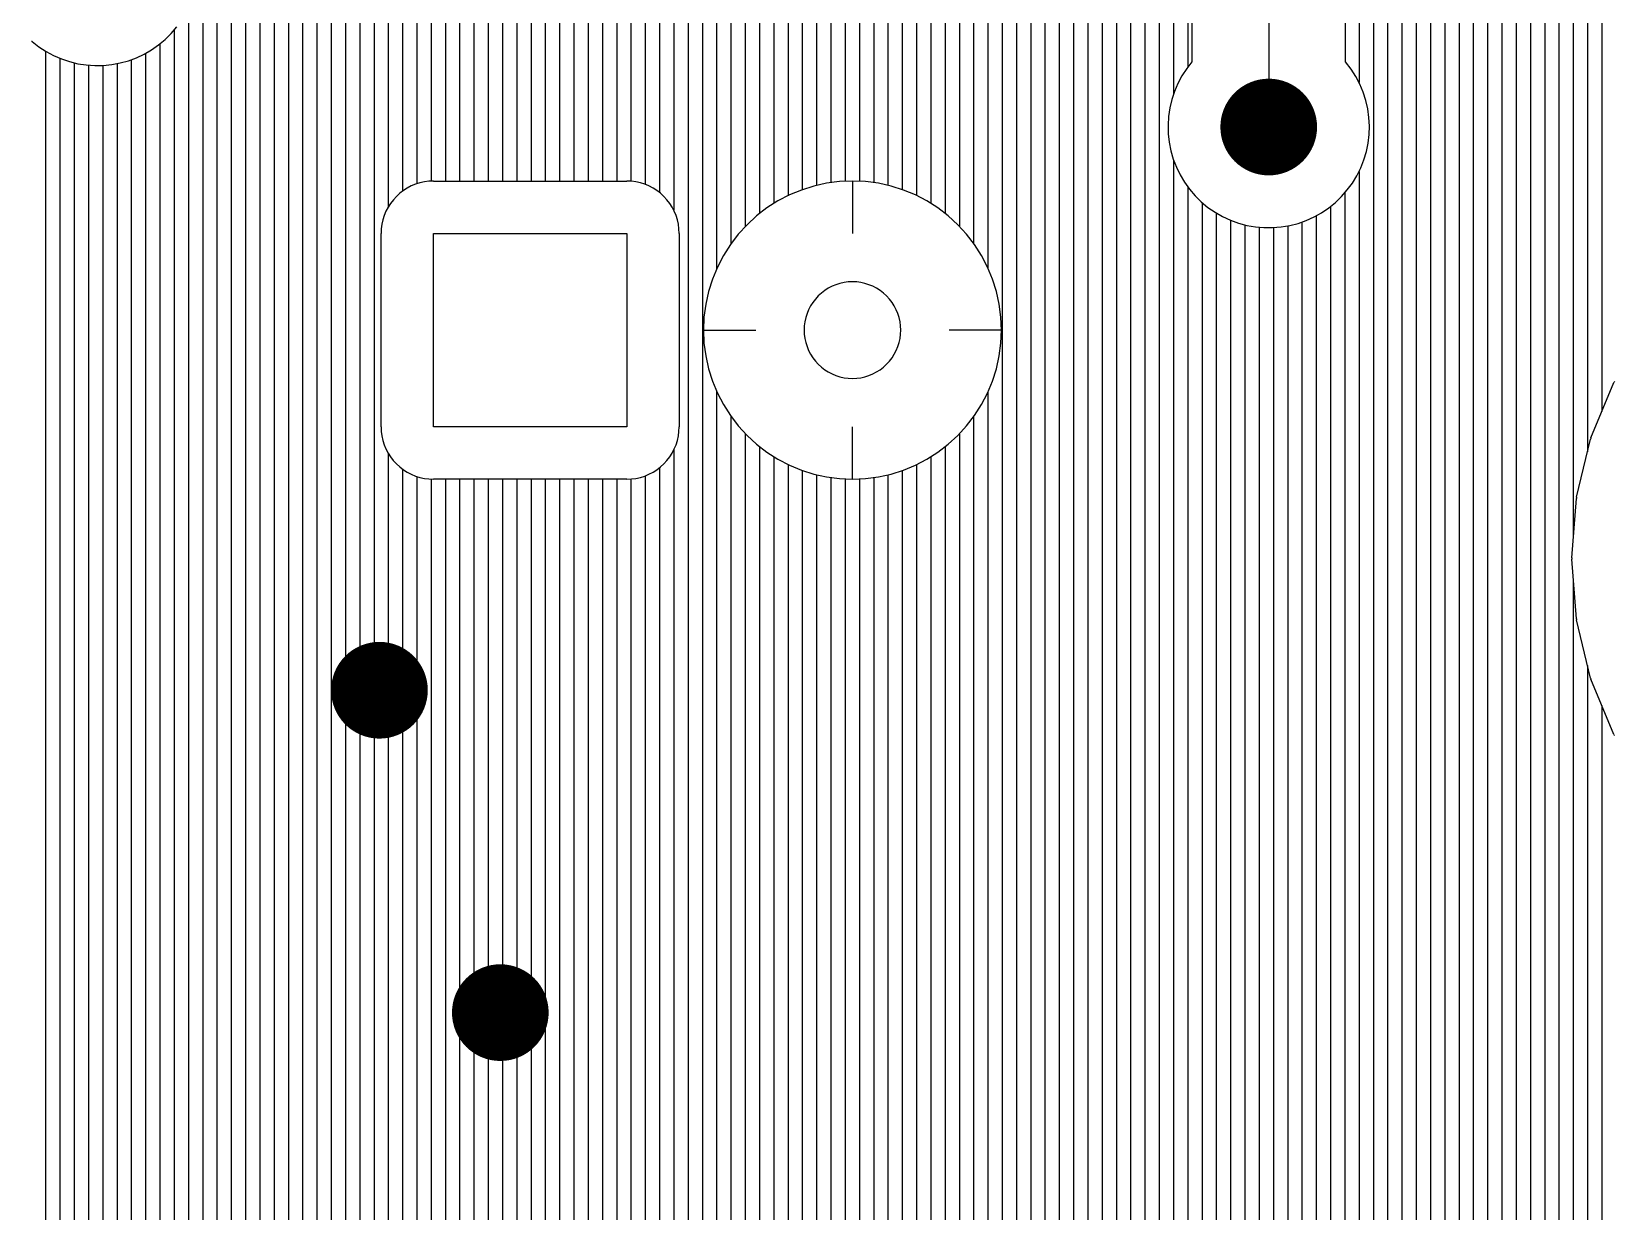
# Model space of a CAD drawing. Extents: x 295 to 953, y 10 to 290.
# Drawn here: x 654.6 to 728.7, y 138.6 to 193.8 of the extents above; entities that cross this region are included whole.
import ezdxf

# ---------------------------------------------------------------- set-up
doc = ezdxf.new("R2010")
doc.units = 0
doc.header["$LTSCALE"] = 5
doc.header["$MEASUREMENT"] = 0
doc.layers.get('0').update_dxf_attribs({"linetype": 'CONTINUOUS', "lineweight": 25})
doc.layers.add('ART004_PHO', color=10, linetype='CONTINUOUS')

msp = doc.modelspace()

# ---------------------------------------------------------------- linework, layer by layer
at = {"const_width": 2.263}
for points in [[(712.505, 190.473, 1), (712.505, 188.21, 1)], [(670.88, 164.115, 1), (670.88, 161.851, 1)], [(676.538, 149.027, 1), (676.538, 146.764, 1)]]:
    msp.add_lwpolyline(points, format="xyb", close=True, dxfattribs=at)
at = {"linetype": 'Continuous'}
msp.add_lwpolyline([(673.407, 184.364), (682.46, 184.364), (682.46, 175.311), (673.407, 175.311)], close=True, dxfattribs=at)
at = {"layer": 'ART004_PHO', "color": 7}
for p, q in [((717.403, 254.904), (717.403, 83.387)), ((718.071, 254.904), (718.071, 83.387)), ((718.74, 254.904), (718.74, 83.387)), ((719.408, 254.904), (719.408, 83.387)), ((720.076, 254.904), (720.076, 83.387)), ((720.744, 254.904), (720.744, 83.387)), ((721.413, 254.904), (721.413, 83.387)), ((722.081, 254.904), (722.081, 83.387)), ((722.749, 254.904), (722.749, 83.387)), ((723.417, 254.904), (723.417, 83.387)), ((724.086, 254.904), (724.086, 83.387)), ((724.754, 254.904), (724.754, 83.387)), ((725.422, 254.904), (725.422, 83.387)), ((726.09, 254.904), (726.09, 83.387)), ((726.759, 254.904), (726.759, 170.079)), ((727.427, 254.904), (727.427, 174.148)), ((728.095, 254.904), (728.095, 176.022)), ((716.735, 236.64), (716.735, 191.42)), ((712.505, 201.222), (712.505, 189.342)), ((716.086, 201.222), (716.086, 192.419)), ((662.607, 199.006), (662.607, 115.182)), ((663.275, 199.006), (663.275, 115.254)), ((663.943, 199.006), (663.943, 115.262)), ((664.611, 199.006), (664.611, 115.206)), ((665.28, 199.006), (665.28, 115.084)), ((665.948, 199.006), (665.948, 114.893)), ((666.616, 199.006), (666.616, 114.625)), ((667.284, 199.006), (667.284, 114.272)), ((667.953, 199.006), (667.953, 113.816)), ((668.621, 199.006), (668.621, 113.229)), ((669.289, 199.006), (669.289, 112.457)), ((669.957, 199.006), (669.957, 111.362)), ((670.626, 199.006), (670.626, 109.076)), ((671.294, 199.006), (671.294, 185.603)), ((671.962, 199.006), (671.962, 186.343)), ((672.63, 199.006), (672.63, 186.688)), ((673.299, 199.006), (673.299, 186.812)), ((673.967, 199.006), (673.967, 186.814)), ((674.635, 199.006), (674.635, 186.814)), ((675.303, 199.006), (675.303, 186.814)), ((675.972, 199.006), (675.972, 186.814)), ((676.64, 199.006), (676.64, 186.814)), ((677.308, 199.006), (677.308, 186.814)), ((677.976, 199.006), (677.976, 186.814)), ((678.645, 199.006), (678.645, 186.814)), ((679.313, 199.006), (679.313, 186.814)), ((679.981, 199.006), (679.981, 186.814)), ((680.649, 199.006), (680.649, 186.814)), ((681.318, 199.006), (681.318, 186.814)), ((681.986, 199.006), (681.986, 186.814)), ((682.654, 199.006), (682.654, 186.807)), ((683.322, 199.006), (683.322, 186.658)), ((683.991, 199.006), (683.991, 186.277)), ((684.659, 199.006), (684.659, 185.445)), ((685.327, 199.006), (685.327, 109.916)), ((685.995, 199.006), (685.995, 83.387)), ((686.664, 199.006), (686.664, 182.71)), ((687.332, 199.006), (687.332, 183.875)), ((688, 199.006), (688, 184.681)), ((688.668, 199.006), (688.668, 185.29)), ((689.337, 199.006), (689.337, 185.762)), ((690.005, 199.006), (690.005, 186.128)), ((690.673, 199.006), (690.673, 186.407)), ((691.341, 199.006), (691.341, 186.609)), ((692.01, 199.006), (692.01, 186.741)), ((692.678, 199.006), (692.678, 186.806)), ((693.346, 199.006), (693.346, 186.807)), ((694.014, 199.006), (694.014, 186.743)), ((694.683, 199.006), (694.683, 186.614)), ((695.351, 199.006), (695.351, 186.414)), ((696.019, 199.006), (696.019, 186.137)), ((696.687, 199.006), (696.687, 185.773)), ((697.356, 199.006), (697.356, 185.305)), ((698.024, 199.006), (698.024, 184.701)), ((698.692, 199.006), (698.692, 183.902)), ((699.36, 199.006), (699.36, 182.751)), ((700.029, 199.006), (700.029, 110.446)), ((700.697, 199.006), (700.697, 83.387)), ((701.365, 199.006), (701.365, 113.506)), ((702.033, 199.006), (702.033, 114.598)), ((702.702, 199.006), (702.702, 115.047)), ((703.37, 199.006), (703.37, 115.242)), ((704.038, 199.006), (704.038, 115.267)), ((704.706, 199.006), (704.706, 115.267)), ((705.375, 199.006), (705.375, 115.267)), ((706.043, 199.006), (706.043, 115.267)), ((706.711, 199.006), (706.711, 115.267)), ((707.379, 199.006), (707.379, 115.267)), ((708.048, 199.006), (708.048, 190.875)), ((708.716, 199.006), (708.716, 192.146)), ((708.923, 192.419), (708.923, 198.969)), ((661.938, 194.913), (661.938, 115.043)), ((660.541, 193.185), (660.848, 193.441)), ((660.848, 193.441), (661.132, 193.722)), ((661.132, 193.722), (661.391, 194.026)), ((661.27, 193.878), (661.27, 114.833)), ((654.604, 193.348), (654.601, 193.348)), ((654.607, 193.348), (654.604, 193.348)), ((654.61, 193.347), (654.607, 193.348)), ((654.612, 193.346), (654.61, 193.347)), ((654.615, 193.345), (654.612, 193.346)), ((654.618, 193.344), (654.615, 193.345)), ((654.62, 193.343), (654.618, 193.344)), ((654.623, 193.341), (654.62, 193.343)), ((654.625, 193.339), (654.623, 193.341)), ((654.625, 193.339), (654.941, 193.093)), ((654.941, 193.093), (655.275, 192.875)), ((655.256, 192.887), (655.256, 83.387)), ((655.275, 192.875), (655.628, 192.686)), ((655.628, 192.686), (655.995, 192.528)), ((659.506, 192.585), (659.867, 192.756)), ((659.867, 192.756), (660.213, 192.956)), ((659.934, 192.791), (659.934, 114.167)), ((660.213, 192.956), (660.541, 193.185)), ((660.602, 193.233), (660.602, 114.545)), ((655.924, 192.555), (655.924, 83.387)), ((655.995, 192.528), (656.374, 192.401)), ((656.374, 192.401), (656.762, 192.307)), ((656.592, 192.343), (656.592, 83.387)), ((656.762, 192.307), (657.157, 192.246)), ((657.157, 192.246), (657.556, 192.218)), ((657.261, 192.235), (657.261, 110.991)), ((657.556, 192.218), (657.955, 192.225)), ((657.929, 192.223), (657.929, 112.22)), ((657.955, 192.225), (658.353, 192.265)), ((658.353, 192.265), (658.746, 192.339)), ((658.597, 192.307), (658.597, 113.055)), ((658.746, 192.339), (659.131, 192.446)), ((659.131, 192.446), (659.506, 192.585)), ((659.265, 192.492), (659.265, 113.682)), ((708.665, 192.076), (708.445, 191.737)), ((708.914, 192.395), (708.665, 192.076)), ((708.914, 192.395), (708.916, 192.397)), ((708.916, 192.397), (708.917, 192.4)), ((708.917, 192.4), (708.919, 192.402)), ((708.919, 192.402), (708.92, 192.405)), ((708.92, 192.405), (708.921, 192.408)), ((708.921, 192.408), (708.922, 192.411)), ((708.922, 192.413), (708.923, 192.416)), ((708.922, 192.411), (708.922, 192.413)), ((708.923, 192.416), (708.923, 192.419)), ((716.086, 192.419), (716.087, 192.416)), ((716.087, 192.416), (716.087, 192.413)), ((716.087, 192.413), (716.087, 192.411)), ((716.087, 192.411), (716.088, 192.408)), ((716.088, 192.408), (716.089, 192.405)), ((716.089, 192.405), (716.09, 192.402)), ((716.09, 192.402), (716.092, 192.4)), ((716.092, 192.4), (716.093, 192.397)), ((716.093, 192.397), (716.095, 192.395)), ((716.368, 192.042), (716.095, 192.395)), ((716.585, 191.701), (716.368, 192.042)), ((708.255, 191.381), (708.096, 191.01)), ((708.445, 191.737), (708.255, 191.381)), ((716.772, 191.343), (716.585, 191.701)), ((716.927, 190.971), (716.772, 191.343)), ((707.97, 190.627), (707.876, 190.234)), ((708.096, 191.01), (707.97, 190.627)), ((717.051, 190.586), (716.927, 190.971)), ((717.141, 190.193), (717.051, 190.586)), ((707.817, 189.834), (707.792, 189.431)), ((707.876, 190.234), (707.817, 189.834)), ((717.196, 189.793), (717.141, 190.193)), ((717.218, 189.389), (717.196, 189.793)), ((707.792, 189.431), (707.802, 189.028)), ((707.802, 189.028), (707.846, 188.626)), ((717.157, 188.585), (717.204, 188.986)), ((717.204, 188.986), (717.218, 189.389)), ((707.846, 188.626), (707.924, 188.23)), ((707.924, 188.23), (708.036, 187.842)), ((716.96, 187.803), (717.075, 188.189)), ((717.075, 188.189), (717.157, 188.585)), ((708.036, 187.842), (708.181, 187.465)), ((708.048, 187.808), (708.048, 115.267)), ((708.181, 187.465), (708.357, 187.102)), ((716.811, 187.427), (716.96, 187.803)), ((672.774, 186.731), (672.57, 186.667)), ((672.982, 186.777), (672.774, 186.731)), ((673.194, 186.805), (672.982, 186.777)), ((673.408, 186.814), (673.194, 186.805)), ((673.407, 186.814), (682.46, 186.814)), ((682.674, 186.805), (682.46, 186.814)), ((682.886, 186.777), (682.674, 186.805)), ((683.095, 186.731), (682.886, 186.777)), ((683.298, 186.666), (683.095, 186.731)), ((691.81, 186.708), (691.216, 186.577)), ((691.81, 186.708), (691.216, 186.577)), ((692.413, 186.788), (691.81, 186.708)), ((692.413, 186.788), (691.81, 186.708)), ((693.021, 186.814), (692.413, 186.788)), ((693.021, 186.814), (692.413, 186.788)), ((693.629, 186.788), (693.021, 186.814)), ((693.629, 186.788), (693.021, 186.814)), ((693.021, 186.814), (693.021, 184.364)), ((694.233, 186.708), (693.629, 186.788)), ((694.233, 186.708), (693.629, 186.788)), ((694.827, 186.577), (694.233, 186.708)), ((694.827, 186.577), (694.233, 186.708)), ((708.357, 187.102), (708.564, 186.755)), ((708.564, 186.755), (708.8, 186.428)), ((716.183, 186.395), (716.422, 186.72)), ((716.422, 186.72), (716.632, 187.065)), ((716.632, 187.065), (716.811, 187.427)), ((716.735, 187.263), (716.735, 83.387)), ((671.675, 186.097), (671.531, 185.939)), ((671.833, 186.241), (671.675, 186.097)), ((672.002, 186.371), (671.833, 186.241)), ((672.183, 186.486), (672.002, 186.371)), ((672.372, 186.585), (672.183, 186.486)), ((672.57, 186.667), (672.372, 186.585)), ((683.496, 186.585), (683.298, 186.666)), ((683.686, 186.486), (683.496, 186.585)), ((683.866, 186.371), (683.686, 186.486)), ((684.035, 186.241), (683.866, 186.371)), ((684.193, 186.096), (684.035, 186.241)), ((684.337, 185.939), (684.193, 186.096)), ((690.073, 186.161), (689.533, 185.88)), ((690.073, 186.161), (689.533, 185.88)), ((690.635, 186.394), (690.073, 186.161)), ((690.635, 186.394), (690.073, 186.161)), ((691.216, 186.577), (690.635, 186.394)), ((691.216, 186.577), (690.635, 186.394)), ((695.407, 186.394), (694.827, 186.577)), ((695.407, 186.394), (694.827, 186.577)), ((695.97, 186.161), (695.407, 186.394)), ((695.97, 186.161), (695.407, 186.394)), ((696.51, 185.88), (695.97, 186.161)), ((696.51, 185.88), (695.97, 186.161)), ((708.716, 186.538), (708.716, 115.267)), ((708.8, 186.428), (709.063, 186.121)), ((709.063, 186.121), (709.351, 185.838)), ((715.627, 185.811), (715.917, 186.091)), ((715.917, 186.091), (716.183, 186.395)), ((716.067, 186.255), (716.067, 83.387)), ((671.187, 185.4), (671.105, 185.202)), ((671.286, 185.59), (671.187, 185.4)), ((671.401, 185.77), (671.286, 185.59)), ((671.531, 185.939), (671.401, 185.77)), ((684.467, 185.769), (684.337, 185.939)), ((684.582, 185.589), (684.467, 185.769)), ((684.681, 185.399), (684.582, 185.589)), ((684.763, 185.202), (684.681, 185.399)), ((689.02, 185.553), (688.537, 185.182)), ((689.02, 185.553), (688.537, 185.182)), ((689.533, 185.88), (689.02, 185.553)), ((689.533, 185.88), (689.02, 185.553)), ((697.023, 185.553), (696.51, 185.88)), ((697.023, 185.553), (696.51, 185.88)), ((697.506, 185.182), (697.023, 185.553)), ((697.506, 185.182), (697.023, 185.553)), ((709.351, 185.838), (709.663, 185.581)), ((709.384, 185.809), (709.384, 115.267)), ((709.663, 185.581), (709.995, 185.352)), ((709.995, 185.352), (710.346, 185.152)), ((710.052, 185.316), (710.052, 115.267)), ((714.626, 185.133), (714.979, 185.33)), ((714.979, 185.33), (715.313, 185.556)), ((715.313, 185.556), (715.627, 185.811)), ((715.398, 185.621), (715.398, 83.387)), ((670.967, 184.578), (670.957, 184.364)), ((670.994, 184.79), (670.967, 184.578)), ((671.041, 184.999), (670.994, 184.79)), ((671.105, 185.202), (671.041, 184.999)), ((684.827, 184.998), (684.763, 185.202)), ((684.873, 184.789), (684.827, 184.998)), ((684.901, 184.577), (684.873, 184.789)), ((684.91, 184.364), (684.901, 184.577)), ((688.088, 184.771), (687.677, 184.322)), ((688.088, 184.771), (687.677, 184.322)), ((688.537, 185.182), (688.088, 184.771)), ((688.537, 185.182), (688.088, 184.771)), ((697.955, 184.771), (697.506, 185.182)), ((697.955, 184.771), (697.506, 185.182)), ((698.366, 184.322), (697.955, 184.771)), ((698.366, 184.322), (697.955, 184.771)), ((710.346, 185.152), (710.712, 184.982)), ((710.712, 184.982), (711.092, 184.845)), ((710.721, 184.979), (710.721, 115.267)), ((711.092, 184.845), (711.482, 184.741)), ((711.389, 184.762), (711.389, 115.267)), ((711.482, 184.741), (711.88, 184.67)), ((711.88, 184.67), (712.282, 184.634)), ((712.057, 184.65), (712.057, 115.267)), ((712.282, 184.634), (712.685, 184.632)), ((712.685, 184.632), (713.088, 184.665)), ((712.725, 184.633), (712.725, 115.267)), ((713.088, 184.665), (713.486, 184.732)), ((713.394, 184.713), (713.394, 115.186)), ((713.486, 184.732), (713.877, 184.833)), ((713.877, 184.833), (714.258, 184.967)), ((714.062, 184.893), (714.062, 114.898)), ((714.258, 184.967), (714.626, 185.133)), ((714.73, 185.187), (714.73, 114.286)), ((670.957, 175.311), (670.957, 184.364)), ((684.91, 184.364), (684.91, 175.311)), ((687.306, 183.839), (686.979, 183.326)), ((687.306, 183.839), (686.979, 183.326)), ((687.677, 184.322), (687.306, 183.839)), ((687.677, 184.322), (687.306, 183.839)), ((698.736, 183.839), (698.366, 184.322)), ((698.736, 183.839), (698.366, 184.322)), ((699.063, 183.326), (698.736, 183.839)), ((699.063, 183.326), (698.736, 183.839)), ((686.979, 183.326), (686.698, 182.786)), ((686.979, 183.326), (686.698, 182.786)), ((699.344, 182.786), (699.063, 183.326)), ((699.344, 182.786), (699.063, 183.326)), ((686.698, 182.786), (686.465, 182.224)), ((686.698, 182.786), (686.465, 182.224)), ((699.577, 182.224), (699.344, 182.786)), ((699.577, 182.224), (699.344, 182.786)), ((686.282, 181.643), (686.151, 181.049)), ((686.282, 181.643), (686.151, 181.049)), ((686.465, 182.224), (686.282, 181.643)), ((686.465, 182.224), (686.282, 181.643)), ((691.567, 181.571), (691.421, 181.438)), ((691.723, 181.692), (691.567, 181.571)), ((691.89, 181.798), (691.723, 181.692)), ((692.065, 181.889), (691.89, 181.798)), ((692.247, 181.964), (692.065, 181.889)), ((692.436, 182.024), (692.247, 181.964)), ((692.628, 182.066), (692.436, 182.024)), ((692.824, 182.092), (692.628, 182.066)), ((693.021, 182.101), (692.824, 182.092)), ((693.219, 182.092), (693.021, 182.101)), ((693.414, 182.066), (693.219, 182.092)), ((693.607, 182.024), (693.414, 182.066)), ((693.795, 181.964), (693.607, 182.024)), ((693.978, 181.889), (693.795, 181.964)), ((694.153, 181.798), (693.978, 181.889)), ((694.319, 181.692), (694.153, 181.798)), ((694.476, 181.571), (694.319, 181.692)), ((694.622, 181.438), (694.476, 181.571)), ((699.76, 181.643), (699.577, 182.224)), ((699.76, 181.643), (699.577, 182.224)), ((699.892, 181.049), (699.76, 181.643)), ((699.892, 181.049), (699.76, 181.643)), ((686.151, 181.049), (686.071, 180.446)), ((686.151, 181.049), (686.071, 180.446)), ((690.97, 180.794), (690.895, 180.612)), ((691.061, 180.969), (690.97, 180.794)), ((691.167, 181.136), (691.061, 180.969)), ((691.288, 181.292), (691.167, 181.136)), ((691.421, 181.438), (691.288, 181.292)), ((694.755, 181.292), (694.622, 181.438)), ((694.875, 181.136), (694.755, 181.292)), ((694.981, 180.969), (694.875, 181.136)), ((695.072, 180.794), (694.981, 180.969)), ((695.148, 180.612), (695.072, 180.794)), ((699.971, 180.446), (699.892, 181.049)), ((699.971, 180.446), (699.892, 181.049)), ((686.071, 180.446), (686.045, 179.838)), ((686.071, 180.446), (686.045, 179.838)), ((690.767, 180.035), (690.758, 179.838)), ((690.793, 180.231), (690.767, 180.035)), ((690.835, 180.423), (690.793, 180.231)), ((690.895, 180.612), (690.835, 180.423)), ((695.207, 180.423), (695.148, 180.612)), ((695.25, 180.231), (695.207, 180.423)), ((695.276, 180.035), (695.25, 180.231)), ((695.284, 179.838), (695.276, 180.035)), ((699.998, 179.838), (699.971, 180.446)), ((699.998, 179.838), (699.971, 180.446)), ((686.045, 179.838), (686.071, 179.23)), ((686.045, 179.838), (686.071, 179.23)), ((686.045, 179.838), (688.495, 179.838)), ((690.758, 179.838), (690.767, 179.64)), ((690.767, 179.64), (690.793, 179.445)), ((690.793, 179.445), (690.835, 179.252)), ((695.207, 179.252), (695.25, 179.445)), ((695.25, 179.445), (695.276, 179.64)), ((695.276, 179.64), (695.284, 179.838)), ((699.998, 179.838), (697.548, 179.838)), ((699.971, 179.23), (699.998, 179.838)), ((699.971, 179.23), (699.998, 179.838)), ((686.071, 179.23), (686.151, 178.626)), ((686.071, 179.23), (686.151, 178.626)), ((686.151, 178.626), (686.282, 178.032)), ((686.151, 178.626), (686.282, 178.032)), ((690.835, 179.252), (690.895, 179.064)), ((690.895, 179.064), (690.97, 178.881)), ((690.97, 178.881), (691.061, 178.706)), ((691.061, 178.706), (691.167, 178.54)), ((691.167, 178.54), (691.288, 178.383)), ((694.755, 178.383), (694.875, 178.54)), ((694.875, 178.54), (694.981, 178.706)), ((694.981, 178.706), (695.072, 178.881)), ((695.072, 178.881), (695.148, 179.064)), ((695.148, 179.064), (695.207, 179.252)), ((699.76, 178.032), (699.892, 178.626)), ((699.76, 178.032), (699.892, 178.626)), ((699.892, 178.626), (699.971, 179.23)), ((699.892, 178.626), (699.971, 179.23)), ((686.282, 178.032), (686.465, 177.452)), ((686.282, 178.032), (686.465, 177.452)), ((691.288, 178.383), (691.421, 178.237)), ((691.421, 178.237), (691.567, 178.104)), ((691.567, 178.104), (691.723, 177.984)), ((691.723, 177.984), (691.89, 177.878)), ((691.89, 177.878), (692.065, 177.787)), ((693.978, 177.787), (694.153, 177.878)), ((694.153, 177.878), (694.319, 177.984)), ((694.319, 177.984), (694.476, 178.104)), ((694.476, 178.104), (694.622, 178.237)), ((694.622, 178.237), (694.755, 178.383)), ((699.577, 177.452), (699.76, 178.032)), ((699.577, 177.452), (699.76, 178.032)), ((686.465, 177.452), (686.698, 176.889)), ((686.465, 177.452), (686.698, 176.889)), ((692.065, 177.787), (692.247, 177.711)), ((692.247, 177.711), (692.436, 177.652)), ((692.436, 177.652), (692.628, 177.609)), ((692.628, 177.609), (692.824, 177.583)), ((692.824, 177.583), (693.021, 177.575)), ((693.021, 177.575), (693.219, 177.583)), ((693.219, 177.583), (693.414, 177.609)), ((693.414, 177.609), (693.607, 177.652)), ((693.607, 177.652), (693.795, 177.711)), ((693.795, 177.711), (693.978, 177.787)), ((699.344, 176.889), (699.577, 177.452)), ((699.344, 176.889), (699.577, 177.452)), ((727.587, 174.794), (728.657, 177.378)), ((728.669, 177.404), (728.657, 177.378)), ((728.683, 177.43), (728.669, 177.404)), ((686.664, 176.965), (686.664, 110.13)), ((686.698, 176.889), (686.979, 176.349)), ((686.698, 176.889), (686.979, 176.349)), ((686.979, 176.349), (687.306, 175.836)), ((686.979, 176.349), (687.306, 175.836)), ((698.736, 175.836), (699.063, 176.349)), ((698.736, 175.836), (699.063, 176.349)), ((699.063, 176.349), (699.344, 176.889)), ((699.063, 176.349), (699.344, 176.889)), ((699.36, 176.924), (699.36, 111.905)), ((687.306, 175.836), (687.677, 175.353)), ((687.306, 175.836), (687.677, 175.353)), ((687.332, 175.8), (687.332, 111.744)), ((698.366, 175.353), (698.736, 175.836)), ((698.366, 175.353), (698.736, 175.836)), ((698.692, 175.774), (698.692, 112.829)), ((670.957, 175.311), (670.966, 175.098)), ((670.966, 175.098), (670.994, 174.886)), ((670.994, 174.886), (671.041, 174.677)), ((684.827, 174.677), (684.873, 174.886)), ((684.873, 174.886), (684.901, 175.098)), ((684.901, 175.098), (684.91, 175.311)), ((687.677, 175.353), (688.088, 174.905)), ((687.677, 175.353), (688.088, 174.905)), ((688, 174.994), (688, 112.716)), ((688.088, 174.905), (688.537, 174.493)), ((688.088, 174.905), (688.537, 174.493)), ((693.021, 172.861), (693.021, 175.311)), ((697.506, 174.493), (697.955, 174.905)), ((697.506, 174.493), (697.955, 174.905)), ((697.955, 174.905), (698.366, 175.353)), ((697.955, 174.905), (698.366, 175.353)), ((698.024, 174.975), (698.024, 113.509)), ((671.041, 174.677), (671.105, 174.473)), ((671.105, 174.473), (671.187, 174.276)), ((671.187, 174.276), (671.285, 174.086)), ((684.582, 174.086), (684.681, 174.276)), ((684.659, 174.23), (684.659, 111.647)), ((684.681, 174.276), (684.763, 174.473)), ((684.763, 174.473), (684.827, 174.677)), ((688.537, 174.493), (689.02, 174.123)), ((688.537, 174.493), (689.02, 174.123)), ((688.668, 174.386), (688.668, 113.423)), ((689.02, 174.123), (689.533, 173.796)), ((689.02, 174.123), (689.533, 173.796)), ((696.51, 173.796), (697.023, 174.123)), ((696.51, 173.796), (697.023, 174.123)), ((697.023, 174.123), (697.506, 174.493)), ((697.023, 174.123), (697.506, 174.493)), ((697.356, 174.371), (697.356, 114.033)), ((726.916, 172.02), (727.569, 174.739)), ((727.577, 174.767), (727.569, 174.739)), ((727.587, 174.794), (727.577, 174.767)), ((671.285, 174.086), (671.4, 173.906)), ((671.294, 174.072), (671.294, 83.387)), ((671.4, 173.906), (671.53, 173.736)), ((671.53, 173.736), (671.675, 173.579)), ((671.675, 173.579), (671.832, 173.434)), ((671.832, 173.434), (672.002, 173.304)), ((683.865, 173.304), (684.035, 173.434)), ((683.991, 173.398), (683.991, 112.648)), ((684.035, 173.434), (684.193, 173.579)), ((684.193, 173.579), (684.337, 173.736)), ((684.337, 173.736), (684.467, 173.906)), ((684.467, 173.906), (684.582, 174.086)), ((689.337, 173.914), (689.337, 113.966)), ((689.533, 173.796), (690.073, 173.515)), ((689.533, 173.796), (690.073, 173.515)), ((690.005, 173.547), (690.005, 114.389)), ((690.073, 173.515), (690.635, 173.282)), ((690.073, 173.515), (690.635, 173.282)), ((695.407, 173.282), (695.97, 173.515)), ((695.407, 173.282), (695.97, 173.515)), ((695.97, 173.515), (696.51, 173.796)), ((695.97, 173.515), (696.51, 173.796)), ((696.019, 173.538), (696.019, 114.754)), ((696.687, 173.902), (696.687, 114.44)), ((671.962, 173.333), (671.962, 110.607)), ((672.002, 173.304), (672.182, 173.189)), ((672.182, 173.189), (672.372, 173.091)), ((672.372, 173.091), (672.569, 173.009)), ((672.569, 173.009), (672.773, 172.945)), ((672.63, 172.988), (672.63, 111.994)), ((672.773, 172.945), (672.982, 172.898)), ((672.982, 172.898), (673.194, 172.87)), ((673.194, 172.87), (673.407, 172.861)), ((673.299, 172.864), (673.299, 112.892)), ((682.46, 172.861), (673.407, 172.861)), ((673.967, 172.861), (673.967, 113.557)), ((674.635, 172.861), (674.635, 114.07)), ((675.303, 172.861), (675.303, 114.469)), ((675.972, 172.861), (675.972, 114.776)), ((676.64, 172.861), (676.64, 115.002)), ((677.308, 172.861), (677.308, 115.157)), ((677.976, 172.861), (677.976, 115.244)), ((678.645, 172.861), (678.645, 115.266)), ((679.313, 172.861), (679.313, 115.224)), ((679.981, 172.861), (679.981, 115.117)), ((680.649, 172.861), (680.649, 114.941)), ((681.318, 172.861), (681.318, 114.691)), ((681.986, 172.861), (681.986, 114.358)), ((682.46, 172.861), (682.674, 172.87)), ((682.654, 172.869), (682.654, 113.927)), ((682.674, 172.87), (682.886, 172.898)), ((682.886, 172.898), (683.094, 172.945)), ((683.094, 172.945), (683.298, 173.009)), ((683.298, 173.009), (683.496, 173.091)), ((683.322, 173.018), (683.322, 113.372)), ((683.496, 173.091), (683.685, 173.189)), ((683.685, 173.189), (683.865, 173.304)), ((690.635, 173.282), (691.216, 173.099)), ((690.635, 173.282), (691.216, 173.099)), ((690.673, 173.268), (690.673, 114.715)), ((691.216, 173.099), (691.81, 172.967)), ((691.216, 173.099), (691.81, 172.967)), ((691.341, 173.066), (691.341, 114.958)), ((691.81, 172.967), (692.413, 172.888)), ((691.81, 172.967), (692.413, 172.888)), ((692.01, 172.935), (692.01, 115.128)), ((692.413, 172.888), (693.021, 172.861)), ((692.413, 172.888), (693.021, 172.861)), ((692.678, 172.87), (692.678, 115.23)), ((693.021, 172.861), (693.629, 172.888)), ((693.021, 172.861), (693.629, 172.888)), ((693.346, 172.869), (693.346, 115.267)), ((693.629, 172.888), (694.233, 172.967)), ((693.629, 172.888), (694.233, 172.967)), ((694.014, 172.932), (694.014, 115.239)), ((694.233, 172.967), (694.827, 173.099)), ((694.233, 172.967), (694.827, 173.099)), ((694.683, 173.062), (694.683, 115.147)), ((694.827, 173.099), (695.407, 173.282)), ((694.827, 173.099), (695.407, 173.282)), ((695.351, 173.262), (695.351, 114.987)), ((726.687, 169.175), (726.907, 171.962)), ((726.91, 171.991), (726.907, 171.962)), ((726.916, 172.02), (726.91, 171.991)), ((726.687, 169.175), (726.686, 169.146)), ((726.686, 169.146), (726.687, 169.117)), ((726.907, 166.329), (726.687, 169.117)), ((726.759, 168.212), (726.759, 83.387)), ((726.907, 166.329), (726.91, 166.3)), ((726.91, 166.3), (726.916, 166.271)), ((727.569, 163.552), (726.916, 166.271)), ((727.427, 164.143), (727.427, 83.387)), ((727.569, 163.552), (727.577, 163.524)), ((727.577, 163.524), (727.587, 163.497)), ((728.657, 160.914), (727.587, 163.497)), ((728.095, 162.27), (728.095, 83.387)), ((728.657, 160.914), (728.669, 160.887)), ((728.669, 160.887), (728.683, 160.862))]:
    msp.add_line(p, q, dxfattribs=at)

doc.saveas('drawing.dxf')
